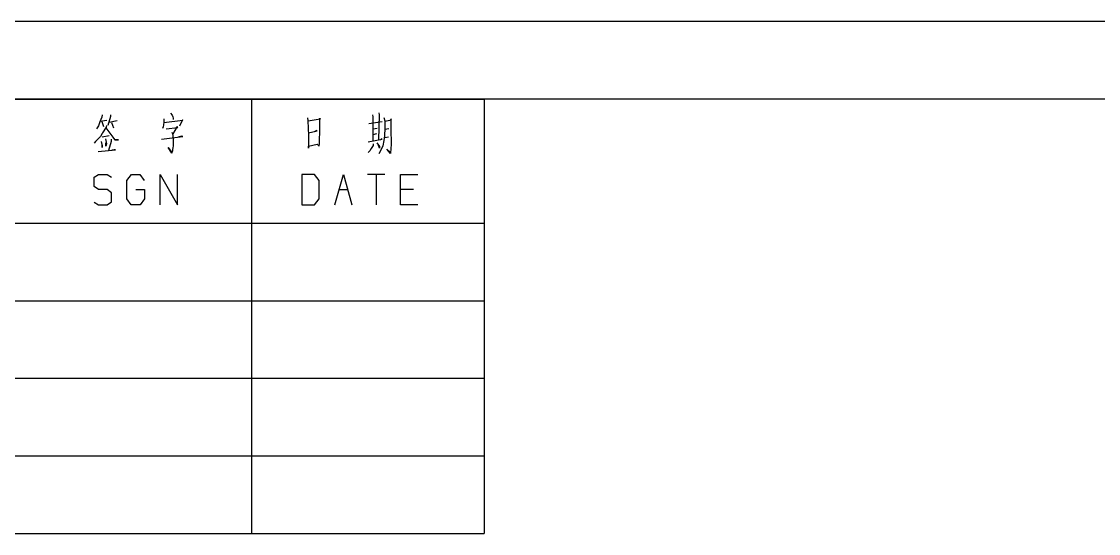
# Model space of a CAD drawing. Header units: millimetres. Extents: x 0 to 210, y 0 to 503.
# Drawn here: x 70.2 to 139.6, y 264 to 297 of the extents above; entities that cross this region are included whole.
import ezdxf

# ---------------------------------------------------------------- set-up
doc = ezdxf.new("R2010")
doc.units = ezdxf.units.MM
doc.layers.add('101', color=7, linetype='CONTINUOUS', true_color=0xffffff)

msp = doc.modelspace()

# ---------------------------------------------------------------- linework, layer by layer
at = {"layer": '101', "color": 133, "linetype": 'Continuous'}
for p, q in [((210, 297), (0, 297)), ((205, 292), (25, 292)), ((25, 292), (100.00001, 292)), ((25, 292), (100.00001, 292)), ((25, 292), (100.00001, 292)), ((85, 292), (85, 264.00003)), ((100.00001, 292), (100.00001, 264.00003)), ((25, 284.00003), (100.00001, 284.00003)), ((25, 279), (100.00001, 279)), ((25, 274), (100.00001, 274)), ((25, 269), (100.00001, 269)), ((25, 264.00003), (100.00001, 264.00003))]:
    msp.add_line(p, q, dxfattribs=at)
at = {"layer": '101', "color": 72, "linetype": 'Continuous'}
for p, q in [((75.36509, 290.9848), (75.35045, 290.8399)), ((75.90658, 290.9848), (75.92121, 290.88129)), ((79.78374, 291.08829), (79.88619, 290.96408)), ((79.88619, 290.96408), (79.93009, 290.8606)), ((92.79865, 290.9848), (92.82792, 290.8606)), ((93.2377, 290.9848), (93.19379, 289.37018)), ((93.20844, 291.10898), (93.2377, 290.9848)), ((75.13093, 290.28098), (75.01385, 290.07397)), ((75.23337, 290.52939), (75.13093, 290.28098)), ((75.35045, 290.8399), (75.23337, 290.52939)), ((75.248, 290.57077), (75.67242, 290.63287)), ((75.35045, 290.55008), (75.4529, 290.23956)), ((75.64315, 290.3017), (75.62851, 290.19818)), ((75.92121, 290.88129), (75.74559, 290.3017)), ((75.81876, 290.5087), (76.34562, 290.61218)), ((75.97975, 290.48798), (76.11147, 290.1568)), ((79.33006, 290.34308), (79.3008, 290.21887)), ((79.3447, 290.5087), (79.33006, 290.34308)), ((79.3447, 290.73639), (79.3447, 290.5087)), ((79.3447, 290.48798), (80.57404, 290.63287)), ((80.20816, 290.23956), (79.91546, 289.72208)), ((79.93009, 290.8606), (79.94473, 290.77777)), ((79.94473, 290.77777), (79.95937, 290.69498)), ((80.25207, 290.17749), (80.20816, 290.23956)), ((80.5594, 290.67429), (80.36914, 290.26028)), ((80.57404, 290.63287), (80.5594, 290.67429)), ((88.61415, 290.79849), (88.64342, 290.59149)), ((88.64342, 290.59149), (88.65805, 290.13608)), ((89.43371, 290.71567), (88.65805, 290.57077)), ((89.40443, 289.86697), (89.41908, 290.36377)), ((89.41908, 290.36377), (89.41908, 290.77777)), ((89.41908, 290.77777), (89.43371, 290.71567)), ((92.56449, 290.42587), (93.42796, 290.55008)), ((92.82792, 290.8606), (92.82792, 289.30807)), ((93.54503, 290.81918), (93.58894, 290.59149)), ((93.58894, 290.57077), (94.02799, 290.67429)), ((93.58894, 290.59149), (93.58894, 290.13608)), ((94.02799, 290.67429), (93.98408, 290.73639)), ((93.98408, 290.73639), (93.98408, 290.09467)), ((75.26264, 289.59787), (75.05775, 289.37018)), ((75.37972, 289.78418), (75.26264, 289.59787)), ((75.8334, 289.63928), (75.36509, 289.55649)), ((75.39436, 289.82559), (75.37972, 289.78418)), ((75.62851, 290.19818), (75.39436, 289.82559)), ((75.61388, 290.1568), (76.19927, 289.37018)), ((79.19835, 289.41156), (80.57404, 289.59787)), ((79.3008, 290.21887), (79.27152, 290.11539)), ((79.49105, 290.07397), (80.25207, 290.17749)), ((79.87156, 289.86697), (79.90083, 289.76349)), ((79.90083, 289.76349), (79.93009, 289.63928)), ((79.93009, 289.63928), (79.94473, 289.43228)), ((80.48622, 289.61859), (80.28133, 289.55649)), ((80.57404, 289.59787), (80.48622, 289.61859)), ((88.65805, 290.13608), (88.67269, 289.65997)), ((88.67269, 289.82559), (89.24345, 289.94977)), ((88.67269, 289.65997), (88.67269, 289.59787)), ((88.67269, 289.59787), (88.67269, 289.26666)), ((89.18491, 289.97049), (89.05319, 289.88766)), ((89.24345, 289.94977), (89.18491, 289.97049)), ((89.3898, 289.39087), (89.40443, 289.86697)), ((92.84255, 290.07397), (93.10599, 290.13608)), ((92.85719, 289.72208), (93.09135, 289.78418)), ((93.5743, 289.63928), (93.54503, 289.3288)), ((93.58894, 290.13608), (93.5743, 289.63928)), ((93.60357, 290.05328), (93.85236, 290.11539)), ((93.60357, 289.51511), (93.83773, 289.57718)), ((93.98408, 290.09467), (93.98408, 290.05328)), ((93.98408, 290.05328), (93.99871, 289.12177)), ((74.95531, 289.26666), (74.85287, 289.16318)), ((75.05775, 289.37018), (74.95531, 289.26666)), ((75.30655, 289.26666), (75.37972, 288.99759)), ((75.37972, 288.87338), (75.36509, 289.039)), ((75.37972, 288.99759), (75.37972, 288.87338)), ((75.58461, 289.43228), (75.64315, 289.12177)), ((75.61388, 288.95618), (75.61388, 289.1839)), ((75.64315, 289.12177), (75.61388, 288.95618)), ((75.95049, 289.26666), (75.77486, 288.6871)), ((75.95049, 289.41156), (75.95049, 289.26666)), ((76.19927, 289.39087), (76.0822, 289.5358)), ((76.43343, 289.37018), (76.19927, 289.39087)), ((76.19927, 289.37018), (76.43343, 289.37018)), ((79.85692, 288.52148), (79.6374, 288.87338)), ((79.6374, 288.87338), (79.87156, 288.56287)), ((79.93009, 288.85269), (79.91546, 288.74918)), ((79.94473, 288.99759), (79.93009, 288.85269)), ((79.94473, 289.43228), (79.94473, 289.22528)), ((79.94473, 289.22528), (79.94473, 288.99759)), ((88.67269, 289.26666), (88.67269, 288.832)), ((88.67269, 288.9769), (89.24345, 289.10107)), ((88.67269, 288.832), (88.67269, 288.9769)), ((89.24345, 289.10107), (89.36053, 288.95618)), ((89.36053, 288.95618), (89.3898, 289.14249)), ((89.3898, 289.14249), (89.3898, 289.39087)), ((92.52059, 289.24597), (93.42796, 289.41156)), ((92.84255, 289.01828), (92.72547, 288.81128)), ((92.85719, 289.12177), (92.84255, 289.01828)), ((93.09135, 289.1839), (93.25233, 288.93549)), ((93.25233, 288.832), (93.19379, 289.01828)), ((93.25233, 288.93549), (93.25233, 288.832)), ((93.38405, 289.43228), (93.32551, 289.37018)), ((93.42796, 289.41156), (93.38405, 289.43228)), ((93.47186, 288.99759), (93.38405, 288.79059)), ((93.54503, 289.3288), (93.47186, 288.99759)), ((93.5743, 289.51511), (93.60357, 289.51511)), ((93.99871, 289.12177), (93.98408, 288.76987)), ((75.11629, 288.62497), (76.22855, 288.72849)), ((76.15537, 288.72849), (75.99438, 288.70779)), ((76.22855, 288.72849), (76.15537, 288.72849)), ((79.87156, 288.56287), (79.85692, 288.52148)), ((79.90083, 288.64569), (79.87156, 288.56287)), ((79.91546, 288.74918), (79.90083, 288.64569)), ((92.62303, 288.66638), (92.52059, 288.56287)), ((92.72547, 288.81128), (92.62303, 288.66638)), ((93.38405, 288.79059), (93.22307, 288.48007)), ((93.9548, 288.50079), (93.73528, 288.76987)), ((93.73528, 288.76987), (93.94017, 288.58359)), ((93.96944, 288.56287), (93.9548, 288.50079)), ((93.98408, 288.76987), (93.96944, 288.56287)), ((74.85287, 286.95865), (75.14556, 287.14493)), ((74.85287, 286.35834), (74.85287, 286.95865)), ((75.14556, 287.14493), (75.70168, 287.14493)), ((75.70168, 287.14493), (75.97975, 286.95865)), ((76.97438, 286.75162), (77.26708, 287.14493)), ((77.26708, 287.14493), (77.80858, 287.14493)), ((77.80858, 287.14493), (78.08664, 286.75162)), ((79.11054, 285.17844), (79.11054, 287.14493)), ((79.11054, 287.14493), (80.22279, 285.17844)), ((80.22279, 285.17844), (80.22279, 287.14493)), ((89.06783, 287.14493), (88.24828, 287.14493)), ((88.24828, 287.14493), (88.24828, 285.17844)), ((89.36053, 286.75162), (89.06783, 287.14493)), ((90.3698, 285.17844), (90.92593, 287.14493)), ((90.92593, 287.14493), (91.48205, 285.17844)), ((93.60357, 287.14493), (92.49132, 287.14493)), ((93.04745, 287.14493), (93.04745, 285.17844)), ((94.61285, 285.17844), (94.61285, 287.14493)), ((94.61285, 287.14493), (95.7251, 287.14493)), ((75.14556, 286.17203), (74.85287, 286.35834)), ((75.70168, 286.17203), (75.14556, 286.17203)), ((75.97975, 285.96503), (75.70168, 286.17203)), ((76.97438, 285.57172), (76.97438, 286.75162)), ((77.54514, 286.17203), (78.10127, 286.17203)), ((78.10127, 286.17203), (78.10127, 285.57172)), ((89.36053, 285.57172), (89.36053, 286.75162)), ((90.64787, 286.17203), (91.20399, 286.17203)), ((95.44704, 286.17203), (94.61285, 286.17203)), ((75.70168, 285.17844), (75.97975, 285.38544)), ((75.97975, 285.38544), (75.97975, 285.96503)), ((77.25245, 285.17844), (76.97438, 285.57172)), ((78.10127, 285.57172), (77.82321, 285.17844)), ((89.06783, 285.17844), (89.36053, 285.57172)), ((74.85287, 285.36472), (75.13093, 285.17844)), ((75.13093, 285.17844), (75.70168, 285.17844)), ((77.82321, 285.17844), (77.25245, 285.17844)), ((88.24828, 285.17844), (89.06783, 285.17844)), ((95.7251, 285.17844), (94.61285, 285.17844))]:
    msp.add_line(p, q, dxfattribs=at)

doc.saveas('drawing.dxf')
